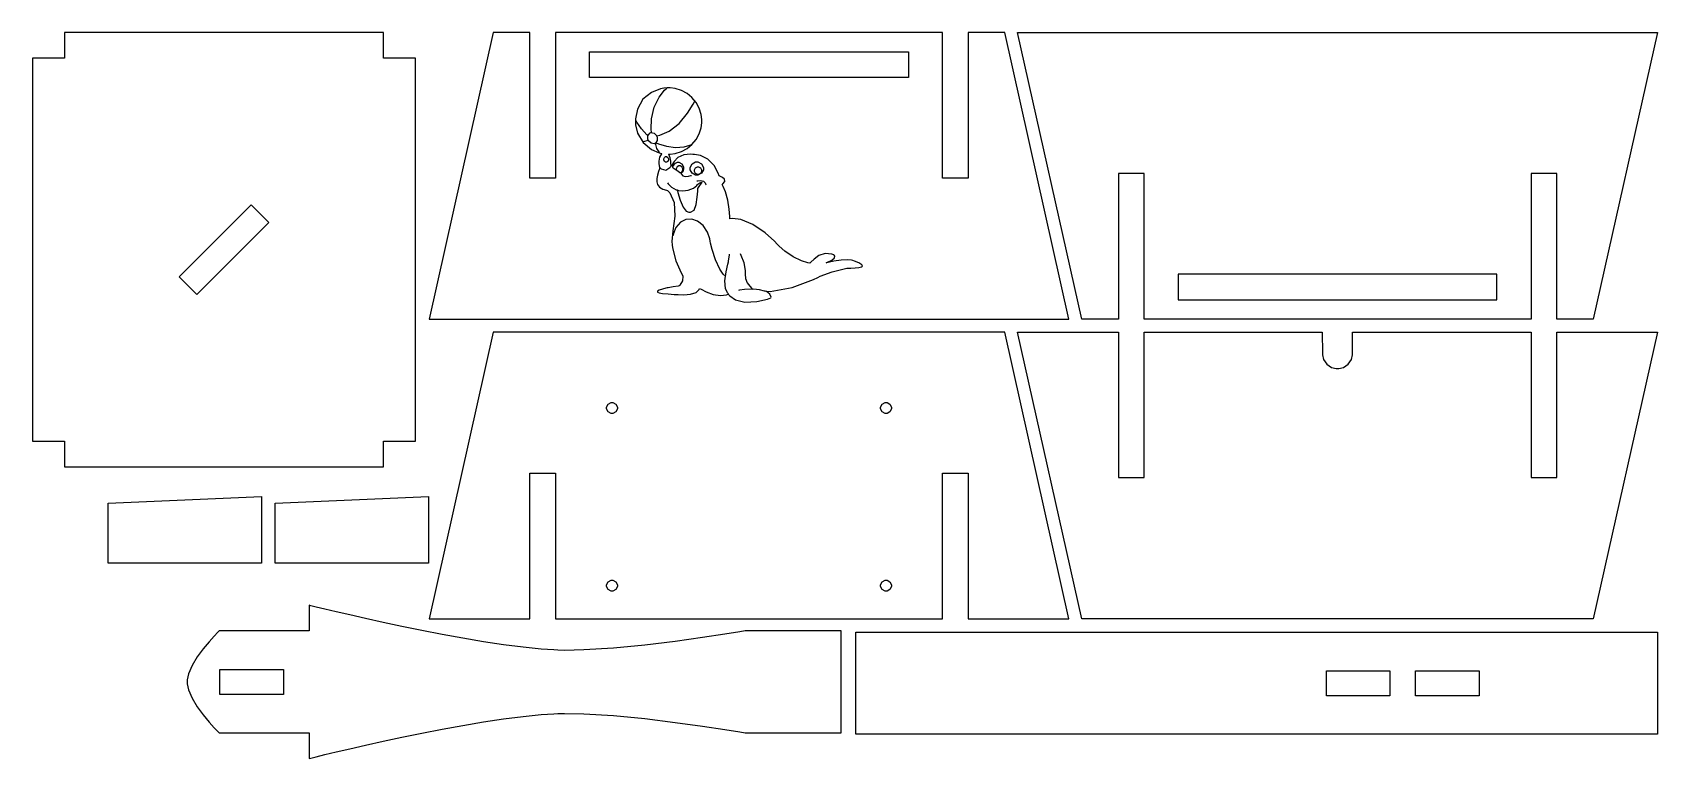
# Model space of a CAD drawing. Extents: x 0 to 253, y 0 to 113.
import ezdxf

# ---------------------------------------------------------------- set-up
doc = ezdxf.new("R2010")
doc.units = 0
doc.layers.get('0').update_dxf_attribs({"linetype": 'CONTINUOUS'})

msp = doc.modelspace()

# ---------------------------------------------------------------- linework, layer by layer
at = {"color": 0}
for p, q in [((5.05051, 113.243), (5.05051, 109.24)), ((54.7494, 113.243), (5.05051, 113.243)), ((54.7494, 109.24), (54.7494, 113.243)), ((71.8495, 113.243), (61.8504, 68.5423)), ((77.5504, 113.243), (71.8495, 113.243)), ((77.5504, 90.5425), (77.5504, 113.243)), ((141.851, 113.243), (81.5509, 113.243)), ((81.5509, 113.243), (81.5509, 90.5425)), ((141.851, 90.5425), (141.851, 113.243)), ((151.55, 113.243), (145.85, 113.243)), ((145.85, 113.243), (145.85, 90.5425)), ((161.55, 68.5423), (151.55, 113.243)), ((163.55, 68.5423), (153.551, 113.243)), ((153.551, 113.243), (253.25, 113.243)), ((253.25, 113.243), (243.25, 68.5423)), ((5.05051, 109.24), (0.04961, 109.24)), ((0.04961, 109.24), (0.04961, 49.5406)), ((59.7503, 109.24), (54.7494, 109.24)), ((59.7503, 49.5406), (59.7503, 109.24)), ((86.8507, 110.243), (136.55, 110.243)), ((86.8507, 106.243), (86.8507, 110.243)), ((136.55, 110.243), (136.55, 106.243)), ((136.55, 106.243), (86.8507, 106.243)), ((173.25, 91.2428), (169.251, 91.2428)), ((169.251, 91.2428), (169.251, 68.5423)), ((173.25, 68.5423), (173.25, 91.2428)), ((237.55, 91.2428), (233.55, 91.2428)), ((233.55, 91.2428), (233.55, 68.5423)), ((237.55, 68.5423), (237.55, 91.2428)), ((81.5509, 90.5425), (77.5504, 90.5425)), ((145.85, 90.5425), (141.851, 90.5425)), ((22.9003, 75.1487), (34.1423, 86.3921)), ((34.1423, 86.3921), (36.9013, 83.6344)), ((36.9013, 83.6344), (25.6577, 72.3911)), ((25.6577, 72.3911), (22.9003, 75.1487)), ((228.25, 75.5428), (178.55, 75.5428)), ((178.55, 75.5428), (178.55, 71.5423)), ((228.25, 71.5423), (228.25, 75.5428)), ((178.55, 71.5423), (228.25, 71.5423)), ((61.8504, 68.5423), (161.55, 68.5423)), ((169.251, 68.5423), (163.55, 68.5423)), ((233.55, 68.5423), (173.25, 68.5423)), ((243.25, 68.5423), (237.55, 68.5423)), ((71.8495, 66.5427), (61.8504, 21.8419)), ((151.55, 66.5427), (71.8495, 66.5427)), ((161.55, 21.8419), (151.55, 66.5427)), ((163.55, 21.8419), (153.551, 66.5427)), ((153.551, 66.5427), (169.249, 66.5427)), ((169.249, 66.5427), (169.249, 43.8422)), ((173.25, 43.8422), (173.25, 66.5427)), ((173.25, 66.5427), (173.25, 66.5427)), ((173.25, 66.5427), (174.063, 66.5427)), ((174.063, 66.5427), (176.287, 66.5427)), ((176.287, 66.5427), (179.596, 66.5427)), ((179.596, 66.5427), (183.665, 66.5427)), ((183.665, 66.5427), (188.167, 66.5427)), ((188.167, 66.5427), (192.781, 66.5427)), ((192.781, 66.5427), (197.177, 66.5427)), ((197.177, 66.5427), (200.069, 66.5427)), ((200.069, 66.5427), (201.034, 66.5427)), ((201.034, 66.5427), (201.05, 63.1927)), ((205.75, 66.5427), (206.71, 66.5427)), ((205.75, 63.1927), (205.75, 66.5427)), ((206.71, 66.5427), (209.593, 66.5427)), ((209.593, 66.5427), (213.986, 66.5427)), ((213.986, 66.5427), (218.601, 66.5427)), ((218.601, 66.5427), (223.11, 66.5427)), ((223.11, 66.5427), (227.186, 66.5427)), ((227.186, 66.5427), (230.503, 66.5427)), ((230.503, 66.5427), (232.733, 66.5427)), ((232.733, 66.5427), (233.55, 66.5427)), ((233.55, 66.5427), (233.55, 66.5427)), ((233.55, 66.5427), (233.55, 43.8422)), ((237.55, 43.8422), (237.55, 66.5427)), ((237.55, 66.5427), (253.249, 66.5427)), ((253.249, 66.5427), (243.25, 21.8419)), ((201.05, 63.1927), (201.05, 62.9652)), ((201.05, 62.9652), (201.234, 62.279)), ((201.234, 62.279), (201.737, 61.5308)), ((201.737, 61.5308), (202.485, 61.0277)), ((202.485, 61.0277), (203.171, 60.8432)), ((203.171, 60.8432), (203.4, 60.8432)), ((203.4, 60.8432), (203.627, 60.8432)), ((203.627, 60.8432), (204.313, 61.0277)), ((204.313, 61.0277), (205.06, 61.5322)), ((205.06, 61.5322), (205.565, 62.279)), ((205.565, 62.279), (205.75, 62.9652)), ((205.75, 62.9652), (205.75, 63.1927)), ((89.5008, 54.8432), (89.7488, 55.2937)), ((89.5008, 54.6929), (89.5008, 54.8432)), ((89.5008, 54.5426), (89.5008, 54.6929)), ((89.7488, 54.0921), (89.5008, 54.5426)), ((89.7488, 55.2937), (90.1996, 55.5417)), ((90.1996, 53.8427), (89.7488, 54.0921)), ((90.1996, 55.5417), (90.3496, 55.5417)), ((90.3496, 53.8427), (90.1996, 53.8427)), ((90.3496, 55.5417), (90.4998, 55.5417)), ((90.4998, 53.8427), (90.3496, 53.8427)), ((90.4998, 55.5417), (90.9507, 55.2937)), ((90.9507, 54.0921), (90.4998, 53.8427)), ((90.9507, 55.2937), (91.2001, 54.8432)), ((91.2001, 54.5426), (90.9507, 54.0921)), ((91.2001, 54.8432), (91.2001, 54.6929)), ((91.2001, 54.6929), (91.2001, 54.5426)), ((132.201, 54.8432), (132.449, 55.2937)), ((132.201, 54.6929), (132.201, 54.8432)), ((132.201, 54.5426), (132.201, 54.6929)), ((132.449, 54.0921), (132.201, 54.5426)), ((132.449, 55.2937), (132.9, 55.5417)), ((132.9, 53.8427), (132.449, 54.0921)), ((132.9, 55.5417), (133.049, 55.5417)), ((133.049, 53.8427), (132.9, 53.8427)), ((133.049, 55.5417), (133.2, 55.5417)), ((133.2, 53.8427), (133.049, 53.8427)), ((133.2, 55.5417), (133.651, 55.2937)), ((133.651, 54.0921), (133.2, 53.8427)), ((133.651, 55.2937), (133.9, 54.8432)), ((133.9, 54.5426), (133.651, 54.0921)), ((133.9, 54.8432), (133.9, 54.6929)), ((133.9, 54.6929), (133.9, 54.5426)), ((0.04961, 49.5406), (5.05051, 49.5406)), ((5.05051, 49.5406), (5.05051, 45.5401)), ((54.7494, 45.5401), (54.7494, 49.5406)), ((54.7494, 49.5406), (59.7503, 49.5406)), ((5.05051, 45.5401), (54.7494, 45.5401)), ((77.5504, 21.8419), (77.5504, 44.5424)), ((77.5504, 44.5424), (81.5509, 44.5424)), ((81.5509, 44.5424), (81.5509, 21.8419)), ((141.851, 21.8419), (141.851, 44.5424)), ((141.851, 44.5424), (145.85, 44.5424)), ((145.85, 44.5424), (145.85, 21.8419)), ((169.249, 43.8422), (173.25, 43.8422)), ((233.55, 43.8422), (237.55, 43.8422)), ((11.8497, 39.8805), (35.7505, 40.8795)), ((35.7505, 40.8795), (35.7505, 30.4808)), ((37.8506, 39.8805), (61.7499, 40.8795)), ((61.7499, 40.8795), (61.7499, 30.4808)), ((11.8497, 30.4808), (11.8497, 39.8805)), ((37.8506, 30.4808), (37.8506, 39.8805)), ((35.7505, 30.4808), (11.8497, 30.4808)), ((61.7499, 30.4808), (37.8506, 30.4808)), ((89.5008, 27.1432), (89.7488, 27.5939)), ((89.5008, 26.993), (89.5008, 27.1432)), ((89.5008, 26.8428), (89.5008, 26.993)), ((89.7488, 26.3922), (89.5008, 26.8428)), ((89.7488, 27.5939), (90.1996, 27.8419)), ((90.1996, 26.1428), (89.7488, 26.3922)), ((90.1996, 27.8419), (90.3496, 27.8419)), ((90.3496, 26.1428), (90.1996, 26.1428)), ((90.3496, 27.8419), (90.4998, 27.8419)), ((90.4998, 26.1428), (90.3496, 26.1428)), ((90.4998, 27.8419), (90.9507, 27.5939)), ((90.9507, 26.3922), (90.4998, 26.1428)), ((90.9507, 27.5939), (91.2001, 27.1432)), ((91.2001, 26.8428), (90.9507, 26.3922)), ((91.2001, 27.1432), (91.2001, 26.993)), ((91.2001, 26.993), (91.2001, 26.8428)), ((132.201, 27.1432), (132.449, 27.5939)), ((132.201, 26.993), (132.201, 27.1432)), ((132.201, 26.8428), (132.201, 26.993)), ((132.449, 26.3922), (132.201, 26.8428)), ((132.449, 27.5939), (132.9, 27.8419)), ((132.9, 26.1428), (132.449, 26.3922)), ((132.9, 27.8419), (133.049, 27.8419)), ((133.049, 26.1428), (132.9, 26.1428)), ((133.049, 27.8419), (133.2, 27.8419)), ((133.2, 26.1428), (133.049, 26.1428)), ((133.2, 27.8419), (133.651, 27.5939)), ((133.651, 26.3922), (133.2, 26.1428)), ((133.651, 27.5939), (133.9, 27.1432)), ((133.9, 26.8428), (133.651, 26.3922)), ((133.9, 27.1432), (133.9, 26.993)), ((133.9, 26.993), (133.9, 26.8428)), ((43.4287, 23.8773), (43.138, 23.9503)), ((43.138, 23.9503), (43.138, 23.9503)), ((43.138, 23.9503), (43.138, 19.9499)), ((44.2655, 23.6706), (43.4287, 23.8773)), ((45.5909, 23.3481), (44.2655, 23.6706)), ((47.3509, 22.9278), (45.5909, 23.3481)), ((49.488, 22.4276), (47.3509, 22.9278)), ((51.9479, 21.8681), (49.488, 22.4276)), ((54.6724, 21.2659), (51.9479, 21.8681)), ((57.6061, 20.6389), (54.6724, 21.2659)), ((60.6944, 20.005), (57.6061, 20.6389)), ((61.8504, 21.8419), (77.5504, 21.8419)), ((81.5509, 21.8419), (141.851, 21.8419)), ((145.85, 21.8419), (161.55, 21.8419)), ((243.25, 21.8419), (163.55, 21.8419)), ((27.5566, 18.2604), (26.6389, 17.1497)), ((28.3573, 19.1492), (27.5566, 18.2604)), ((28.9236, 19.7376), (28.3573, 19.1492)), ((29.1386, 19.9499), (28.9236, 19.7376)), ((43.138, 19.9499), (29.1386, 19.9499)), ((29.1386, 19.9499), (29.1386, 19.9499)), ((63.8803, 19.3849), (60.6944, 20.005)), ((67.1089, 18.7965), (63.8803, 19.3849)), ((70.3227, 18.2549), (67.1089, 18.7965)), ((73.4674, 17.7822), (70.3227, 18.2549)), ((76.4854, 17.395), (73.4674, 17.7822)), ((95.4486, 17.7367), (90.6032, 17.2627)), ((100.177, 18.3114), (95.4486, 17.7367)), ((104.447, 18.9025), (100.177, 18.3114)), ((107.918, 19.429), (104.447, 18.9025)), ((110.25, 19.8065), (107.918, 19.429)), ((111.104, 19.9499), (110.25, 19.8065)), ((126.038, 19.9499), (111.104, 19.9499)), ((111.104, 19.9499), (111.104, 19.9499)), ((126.038, 4.05007), (126.038, 19.9499)), ((128.361, 19.7418), (253.261, 19.7418)), ((128.361, 3.84196), (128.361, 19.7418)), ((253.261, 19.7418), (253.261, 3.84196)), ((25.7197, 15.8915), (24.9191, 14.5631)), ((26.6389, 17.1497), (25.7197, 15.8915)), ((79.3228, 17.1111), (76.4854, 17.395)), ((81.2712, 16.9747), (79.3228, 17.1111)), ((81.9217, 16.9499), (81.2712, 16.9747)), ((82.9345, 16.9127), (81.9217, 16.9499)), ((85.9801, 16.9733), (82.9345, 16.9127)), ((90.6032, 17.2627), (85.9801, 16.9733)), ((24.3527, 13.2416), (24.1391, 12.3114)), ((24.9191, 14.5631), (24.3527, 13.2416)), ((29.2392, 13.9499), (39.1389, 13.9499)), ((29.2392, 10.05), (29.2392, 13.9499)), ((39.1389, 13.9499), (39.1389, 10.05)), ((201.662, 9.84194), (201.662, 13.7418)), ((201.662, 13.7418), (211.562, 13.7418)), ((211.562, 13.7418), (211.562, 9.84194)), ((215.561, 9.84194), (215.561, 13.7418)), ((215.561, 13.7418), (225.462, 13.7418)), ((225.462, 13.7418), (225.462, 9.84194)), ((24.1391, 12.3114), (24.1391, 11.9999)), ((24.1391, 11.9999), (24.1391, 11.6899)), ((24.1391, 11.6899), (24.3527, 10.7597)), ((24.3527, 10.7597), (24.9191, 9.43818)), ((24.9191, 9.43818), (25.7197, 8.10976)), ((25.7197, 8.10976), (26.6389, 6.85161)), ((39.1389, 10.05), (29.2392, 10.05)), ((211.562, 9.84194), (201.662, 9.84194)), ((225.462, 9.84194), (215.561, 9.84194)), ((26.6389, 6.85161), (27.5566, 5.74089)), ((27.5566, 5.74089), (28.3573, 4.85207)), ((63.8803, 4.61641), (67.1089, 5.20485)), ((67.1089, 5.20485), (70.3227, 5.74643)), ((70.3227, 5.74643), (73.4674, 6.21908)), ((73.4674, 6.21908), (76.4854, 6.60633)), ((76.4854, 6.60633), (79.3228, 6.89021)), ((79.3228, 6.89021), (81.2712, 7.02663)), ((81.2712, 7.02663), (81.9217, 7.05005)), ((81.9217, 7.05005), (82.9345, 7.08865)), ((82.9345, 7.08865), (85.9801, 7.028)), ((85.9801, 7.028), (90.6032, 6.73862)), ((90.6032, 6.73862), (95.4486, 6.26456)), ((95.4486, 6.26456), (100.177, 5.68992)), ((100.177, 5.68992), (104.447, 5.09873)), ((104.447, 5.09873), (107.918, 4.57232)), ((28.3573, 4.85207), (28.9236, 4.26364)), ((28.9236, 4.26364), (29.1386, 4.05007)), ((29.1386, 4.05007), (29.1386, 4.05007)), ((29.1386, 4.05007), (43.138, 4.05007)), ((43.138, 4.05007), (43.138, 0.04961)), ((51.9479, 2.1332), (54.6724, 2.73541)), ((54.6724, 2.73541), (57.6061, 3.36241)), ((57.6061, 3.36241), (60.6944, 3.9963)), ((60.6944, 3.9963), (63.8803, 4.61641)), ((107.918, 4.57232), (110.25, 4.19474)), ((110.25, 4.19474), (111.104, 4.05007)), ((111.104, 4.05007), (111.104, 4.05007)), ((111.104, 4.05007), (126.038, 4.05007)), ((253.261, 3.84196), (128.361, 3.84196)), ((43.138, 0.04961), (43.4287, 0.12402)), ((43.138, 0.04961), (43.138, 0.04961)), ((43.4287, 0.12402), (44.2655, 0.33073)), ((44.2655, 0.33073), (45.5909, 0.65319)), ((45.5909, 0.65319), (47.3509, 1.07349)), ((47.3509, 1.07349), (49.488, 1.57372)), ((49.488, 1.57372), (51.9479, 2.1332))]:
    msp.add_line(p, q, dxfattribs=at)
at = {"color": 1}
for p, q in [((96.5179, 103.908), (95.1438, 102.84)), ((97.9191, 104.45), (96.5179, 103.908)), ((97.7194, 103.179), (98.5545, 104.258)), ((98.4042, 104.549), (97.9191, 104.45)), ((98.4649, 104.563), (98.4042, 104.549)), ((98.9665, 104.61), (98.4649, 104.563)), ((98.5545, 104.258), (98.8755, 104.575)), ((99.1538, 104.61), (98.9665, 104.61)), ((99.4131, 104.61), (99.1538, 104.61)), ((100.196, 104.506), (99.4131, 104.61)), ((101.167, 104.205), (100.196, 104.506)), ((102.045, 103.728), (101.167, 104.205)), ((94.2964, 101.306), (93.9959, 99.7783)), ((95.1438, 102.84), (94.2964, 101.306)), ((96.5165, 99.7645), (96.9243, 101.59)), ((96.9243, 101.59), (97.7194, 103.179)), ((102.811, 103.096), (102.045, 103.728)), ((102.103, 100.662), (102.971, 102.066)), ((103.443, 102.33), (102.811, 103.096)), ((102.971, 102.066), (103.233, 102.548)), ((103.919, 101.453), (103.443, 102.33)), ((104.221, 100.481), (103.919, 101.453)), ((93.9959, 99.7783), (93.9906, 99.2671)), ((93.9906, 99.2671), (94.0043, 98.8385)), ((94.0043, 98.8385), (94.3391, 97.561)), ((94.24, 99.2477), (94.1035, 99.4558)), ((94.9565, 98.2073), (94.24, 99.2477)), ((96.4696, 98.1784), (96.5165, 99.7645)), ((99.2353, 97.8408), (100.802, 99.0519)), ((100.802, 99.0519), (102.103, 100.662)), ((104.327, 99.6996), (104.221, 100.481)), ((104.221, 98.3961), (104.327, 99.1775)), ((104.327, 99.4378), (104.327, 99.6996)), ((104.327, 99.1775), (104.327, 99.4378)), ((94.3391, 97.561), (95.2073, 96.1016)), ((95.7682, 97.3088), (94.9565, 98.2073)), ((95.9294, 96.4075), (95.2391, 96.1817)), ((95.9541, 97.1709), (95.7682, 97.3088)), ((96.0067, 96.4516), (95.9294, 96.4075)), ((95.9499, 97.1532), (96.2272, 97.5596)), ((95.9556, 96.5951), (95.9499, 97.1532)), ((96.0053, 96.4791), (95.9556, 96.5951)), ((96.0533, 96.3648), (96.0053, 96.4791)), ((96.453, 95.9735), (96.0533, 96.3648)), ((96.2272, 97.5596), (96.3193, 97.5981)), ((96.3193, 97.5981), (96.4117, 97.6383)), ((96.4117, 97.6383), (96.8968, 97.5568)), ((96.5193, 97.6545), (96.4696, 98.1784)), ((96.8968, 97.5568), (97.2965, 97.1656)), ((97.3998, 96.3771), (97.1243, 95.9707)), ((97.2965, 97.1656), (97.3459, 97.0499)), ((97.3116, 97.1476), (97.8062, 97.24)), ((97.3459, 97.0499), (97.3942, 96.9352)), ((97.3942, 96.9352), (97.3998, 96.3771)), ((97.8062, 97.24), (99.2353, 97.8408)), ((102.811, 95.782), (103.443, 96.5468)), ((103.443, 96.5468), (103.919, 97.4259)), ((103.919, 97.4259), (104.221, 98.3961)), ((95.2391, 96.1817), (95.1742, 96.1842)), ((95.2073, 96.1016), (96.5013, 95.0006)), ((96.938, 95.8921), (96.453, 95.9735)), ((96.5013, 95.0006), (97.7043, 94.4563)), ((97.0319, 95.9309), (96.938, 95.8921)), ((97.1243, 95.9707), (97.0319, 95.9309)), ((97.1091, 95.9527), (97.1144, 95.7986)), ((97.1144, 95.7986), (97.3018, 95.1562)), ((97.233, 96.0561), (97.6189, 95.8921)), ((97.3018, 95.1562), (97.6464, 94.6203)), ((97.6189, 95.8921), (98.83, 95.5118)), ((97.7717, 93.8086), (97.6383, 93.2049)), ((97.6464, 94.6203), (97.7318, 94.5197)), ((97.7043, 94.4563), (98.1258, 94.3695)), ((98.0528, 94.3031), (97.7717, 93.8086)), ((98.1258, 94.3695), (98.0528, 94.3031)), ((98.4003, 93.5288), (98.509, 93.7659)), ((98.509, 93.7659), (98.7062, 93.8953)), ((98.7062, 93.8953), (98.7721, 93.8953)), ((98.7721, 93.8953), (98.837, 93.8953)), ((98.83, 95.5118), (100.269, 95.2997)), ((98.837, 93.8953), (99.0342, 93.7659)), ((99.0342, 93.7659), (99.1443, 93.5288)), ((99.1912, 94.1973), (99.132, 94.2675)), ((99.132, 94.2675), (99.1376, 94.2675)), ((99.1376, 94.2675), (99.15, 94.2661)), ((99.15, 94.2661), (99.1538, 94.2661)), ((99.1538, 94.2661), (99.4145, 94.2661)), ((99.4159, 93.726), (99.1912, 94.1973)), ((99.4145, 94.2661), (100.196, 94.3723)), ((99.5232, 93.1845), (99.4159, 93.726)), ((100.628, 93.7521), (100.039, 93.1429)), ((100.196, 94.3723), (101.167, 94.6725)), ((100.269, 95.2997), (101.574, 95.4003)), ((101.524, 94.1419), (100.628, 93.7521)), ((101.167, 94.6725), (102.045, 95.1495)), ((102.572, 94.2552), (101.524, 94.1419)), ((101.574, 95.4003), (102.486, 95.6606)), ((102.045, 95.1495), (102.811, 95.782)), ((102.486, 95.6606), (102.77, 95.7901)), ((102.919, 94.24), (102.572, 94.2552)), ((103.223, 94.2276), (102.919, 94.24)), ((104.133, 94.0456), (103.223, 94.2276)), ((105.271, 93.4942), (104.133, 94.0456)), ((97.5815, 91.5624), (97.4136, 90.9987)), ((97.7374, 91.9963), (97.5815, 91.5624)), ((97.6383, 93.2049), (97.6383, 93.0039)), ((97.6383, 93.0039), (97.6383, 92.7887)), ((97.6383, 92.7887), (97.7706, 92.2059)), ((97.7911, 92.1399), (97.7374, 91.9963)), ((97.7706, 92.2059), (97.7967, 92.1413)), ((97.7967, 92.1413), (97.7911, 92.1399)), ((97.8503, 92.1413), (97.9992, 91.9992)), ((97.9992, 91.9992), (98.7118, 91.7924)), ((98.4003, 93.4491), (98.4003, 93.5288)), ((98.4003, 93.3704), (98.4003, 93.4491)), ((98.509, 93.1333), (98.4003, 93.3704)), ((98.7062, 93.0025), (98.509, 93.1333)), ((98.7721, 93.0025), (98.7062, 93.0025)), ((98.7118, 91.7924), (99.3856, 92.1798)), ((98.837, 93.0025), (98.7721, 93.0025)), ((99.0342, 93.1333), (98.837, 93.0025)), ((99.1443, 93.3704), (99.0342, 93.1333)), ((99.1443, 93.5288), (99.1443, 93.4491)), ((99.1443, 93.4491), (99.1443, 93.3704)), ((99.3856, 92.1798), (99.5151, 92.3339)), ((99.5232, 93.0039), (99.5232, 93.1845)), ((99.5232, 92.8617), (99.5232, 93.0039)), ((99.5786, 92.4348), (99.5232, 92.8617)), ((99.6791, 92.5766), (99.5645, 92.3837)), ((99.5645, 92.3837), (99.5786, 92.4348)), ((100.039, 93.1429), (99.6791, 92.5766)), ((99.8001, 92.3286), (99.785, 92.2196)), ((99.785, 92.2196), (99.8897, 92.1618)), ((100.081, 92.7612), (99.8001, 92.3286)), ((99.8897, 92.1618), (100.954, 91.4026)), ((100.516, 92.9749), (100.081, 92.7612)), ((100.485, 92.2803), (100.329, 91.9882)), ((100.329, 91.9882), (100.329, 91.8905)), ((100.329, 91.8905), (100.385, 91.8531)), ((100.385, 91.8531), (100.943, 91.4121)), ((100.768, 92.4415), (100.485, 92.2803)), ((100.66, 92.9749), (100.516, 92.9749)), ((100.816, 92.9749), (100.66, 92.9749)), ((100.863, 92.4415), (100.768, 92.4415)), ((101.286, 92.7156), (100.816, 92.9749)), ((100.957, 92.4415), (100.863, 92.4415)), ((100.943, 91.4121), (100.999, 91.3585)), ((100.954, 91.4026), (101.061, 91.2978)), ((101.238, 92.2803), (100.957, 92.4415)), ((100.999, 91.3585), (101.057, 91.3751)), ((101.05, 91.2964), (101.101, 91.1849)), ((101.057, 91.3751), (101.283, 91.5554)), ((101.061, 91.2978), (101.136, 91.3363)), ((101.101, 91.1849), (101.375, 90.901)), ((101.136, 91.3363), (101.415, 91.6259)), ((101.395, 91.9882), (101.238, 92.2803)), ((101.283, 91.5554), (101.395, 91.8076)), ((101.546, 92.2457), (101.286, 92.7156)), ((101.395, 91.8905), (101.395, 91.9882)), ((101.395, 91.8076), (101.395, 91.8905)), ((101.415, 91.6259), (101.546, 91.973)), ((101.546, 92.0888), (101.546, 92.2457)), ((101.546, 91.973), (101.546, 92.0888)), ((102.536, 92.2129), (102.838, 92.7587)), ((102.536, 92.0295), (102.536, 92.2129)), ((102.536, 91.8475), (102.536, 92.0295)), ((102.838, 91.3007), (102.536, 91.8475)), ((102.838, 92.7587), (103.383, 93.0603)), ((103.383, 90.9973), (102.838, 91.3007)), ((103.223, 91.8118), (103.378, 92.1399)), ((103.223, 91.7014), (103.223, 91.8118)), ((103.223, 91.5928), (103.223, 91.7014)), ((103.378, 91.2633), (103.223, 91.5928)), ((103.378, 92.1399), (103.659, 92.3216)), ((103.659, 91.0802), (103.378, 91.2633)), ((103.383, 93.0603), (103.566, 93.0603)), ((103.566, 93.0603), (103.748, 93.0603)), ((103.659, 92.3216), (103.754, 92.3216)), ((103.748, 93.0603), (104.296, 92.7587)), ((104.296, 91.3007), (103.748, 90.9973)), ((103.754, 92.3216), (103.848, 92.3216)), ((103.848, 92.3216), (104.129, 92.1399)), ((104.129, 91.2633), (103.848, 91.0802)), ((104.129, 92.1399), (104.284, 91.8118)), ((104.284, 91.5928), (104.129, 91.2633)), ((104.284, 91.8118), (104.284, 91.7014)), ((104.284, 91.7014), (104.284, 91.5928)), ((104.296, 92.7587), (104.599, 92.2129)), ((104.599, 91.8475), (104.296, 91.3007)), ((104.599, 92.2129), (104.599, 92.0295)), ((104.599, 92.0295), (104.599, 91.8475)), ((106.263, 92.48), (105.271, 93.4942)), ((106.899, 91.3074), (106.263, 92.48)), ((107.039, 90.8914), (106.899, 91.3074)), ((97.4136, 90.9987), (97.3155, 90.4614)), ((97.3155, 90.4614), (97.3226, 89.964)), ((97.3226, 89.964), (97.463, 89.5188)), ((97.463, 89.5188), (97.7706, 89.1342)), ((97.7706, 89.1342), (98.2747, 88.8256)), ((98.2747, 88.8256), (98.8219, 88.6411)), ((98.8219, 88.6411), (99.0092, 88.6023)), ((99.0092, 89.7915), (99.0921, 89.6578)), ((99.0921, 89.6578), (99.646, 89.1095)), ((99.646, 89.1095), (100.339, 88.736)), ((100.339, 88.736), (100.492, 88.689)), ((100.491, 88.6866), (100.593, 88.2908)), ((100.492, 88.689), (100.7, 88.6273)), ((100.7, 88.6273), (101.362, 88.5515)), ((101.362, 88.5515), (102.238, 88.6464)), ((101.375, 90.901), (101.796, 90.7905)), ((101.796, 90.7905), (102.27, 90.8484)), ((102.238, 88.6464), (103.036, 88.9801)), ((102.27, 90.8484), (102.636, 90.9313)), ((102.636, 90.9313), (102.76, 90.9546)), ((103.036, 88.9801), (103.545, 89.3851)), ((103.566, 90.9973), (103.383, 90.9973)), ((103.545, 89.3851), (103.673, 89.5519)), ((103.548, 90.0963), (103.701, 90.1305)), ((103.748, 90.9973), (103.566, 90.9973)), ((103.754, 91.0802), (103.659, 91.0802)), ((103.673, 89.5519), (103.717, 89.6112)), ((103.699, 88.4837), (103.733, 88.7857)), ((103.701, 90.1305), (104.178, 90.1594)), ((103.717, 89.6112), (104.01, 89.8179)), ((103.733, 88.7857), (103.748, 88.9289)), ((103.748, 88.9289), (104.014, 89.4045)), ((103.848, 91.0802), (103.754, 91.0802)), ((104.01, 89.8179), (104.342, 89.9086)), ((104.014, 89.4045), (104.34, 89.8109)), ((104.178, 90.1594), (104.59, 90.0423)), ((104.34, 89.8109), (104.385, 89.9185)), ((104.342, 89.9086), (104.407, 89.91)), ((104.59, 90.0423), (104.852, 89.7985)), ((104.852, 89.7985), (104.99, 89.5657)), ((104.99, 89.5657), (105.029, 89.4828)), ((107.171, 90.8346), (107.039, 90.8914)), ((107.56, 90.6406), (107.171, 90.8346)), ((107.515, 89.5244), (107.633, 89.6207)), ((107.67, 89.2556), (107.515, 89.5244)), ((107.896, 90.3538), (107.56, 90.6406)), ((107.633, 89.6207), (107.922, 89.9943)), ((108.034, 88.386), (107.67, 89.2556)), ((107.922, 89.9943), (107.896, 90.3538)), ((99.0092, 88.6023), (99.3704, 88.2456)), ((99.3704, 88.2456), (100.036, 86.7473)), ((100.036, 86.7473), (100.137, 84.6046)), ((100.593, 88.2908), (100.959, 87.1167)), ((100.959, 87.1167), (101.435, 86.0033)), ((103.134, 85.5472), (103.488, 86.4044)), ((103.488, 86.4044), (103.633, 87.57)), ((103.633, 87.57), (103.699, 88.4837)), ((108.39, 87.1001), (108.034, 88.386)), ((108.613, 85.6961), (108.39, 87.1001)), ((100.137, 84.6046), (99.8527, 82.3419)), ((100.999, 83.6443), (100.314, 82.8146)), ((101.845, 84.0839), (100.999, 83.6443)), ((101.435, 86.0033), (101.917, 85.3722)), ((102.771, 84.1403), (101.845, 84.0839)), ((101.917, 85.3722), (102.301, 85.2205)), ((102.301, 85.2205), (102.408, 85.2495)), ((102.408, 85.2495), (102.582, 85.2371)), ((102.582, 85.2371), (103.134, 85.5472)), ((103.696, 83.8232), (102.771, 84.1403)), ((104.539, 83.1413), (103.696, 83.8232)), ((108.713, 84.5771), (108.613, 85.6961)), ((108.734, 84.2024), (108.713, 84.5771)), ((109.142, 84.2627), (108.734, 84.2024)), ((110.422, 84.0853), (109.142, 84.2627)), ((112.288, 83.3258), (110.422, 84.0853)), ((99.8527, 82.3419), (99.6901, 80.6771)), ((99.9367, 81.9023), (99.8721, 81.5855)), ((100.314, 82.8146), (99.9367, 81.9023)), ((105.219, 82.1034), (104.539, 83.1413)), ((105.59, 81.0715), (105.219, 82.1034)), ((105.656, 80.7159), (105.59, 81.0715)), ((114.22, 82.0099), (112.288, 83.3258)), ((115.671, 80.6979), (114.22, 82.0099)), ((99.6901, 80.6771), (99.7232, 80.1275)), ((99.7232, 80.1275), (99.7687, 79.6907)), ((99.7687, 79.6907), (100.288, 77.6457)), ((105.716, 80.3822), (105.656, 80.7159)), ((105.968, 79.3902), (105.716, 80.3822)), ((106.477, 77.815), (105.968, 79.3902)), ((108.526, 77.585), (108.646, 78.5855)), ((108.646, 78.5855), (108.658, 78.686)), ((110.341, 78.77), (110.439, 78.5495)), ((110.439, 78.5495), (110.883, 77.4058)), ((116.109, 80.2185), (115.671, 80.6979)), ((116.375, 79.9274), (116.109, 80.2185)), ((117.274, 79.145), (116.375, 79.9274)), ((118.564, 78.2863), (117.274, 79.145)), ((123.571, 78.7852), (122.603, 78.4902)), ((124.615, 78.6874), (123.571, 78.7852)), ((124.94, 78.5827), (124.615, 78.6874)), ((124.982, 78.5386), (124.94, 78.5827)), ((125.075, 78.3664), (124.982, 78.5386)), ((100.288, 77.6457), (101.124, 75.759)), ((107.134, 76.3545), (106.477, 77.815)), ((107.655, 75.5537), (107.134, 76.3545)), ((108.119, 75.9273), (108.387, 77.1042)), ((108.387, 77.1042), (108.499, 77.4883)), ((108.499, 77.4883), (108.526, 77.585)), ((110.883, 77.4058), (111.108, 76.0843)), ((111.108, 76.0843), (111.097, 75.7742)), ((119.888, 77.658), (118.564, 78.2863)), ((120.839, 77.3423), (119.888, 77.658)), ((121.164, 77.2735), (120.839, 77.3423)), ((121.345, 77.4238), (121.164, 77.2735)), ((121.857, 77.9127), (121.345, 77.4238)), ((122.603, 78.4902), (121.857, 77.9127)), ((123.722, 77.3328), (123.945, 77.4291)), ((124.021, 77.392), (123.722, 77.3328)), ((123.945, 77.4291), (124.595, 77.7695)), ((124.92, 77.5727), (124.021, 77.392)), ((124.595, 77.7695), (125.005, 78.1043)), ((124.657, 75.9435), (126.548, 76.4134)), ((126.038, 77.7586), (124.92, 77.5727)), ((125.005, 78.1043), (125.075, 78.3664)), ((127.036, 77.8207), (126.038, 77.7586)), ((126.548, 76.4134), (126.928, 76.4826)), ((126.928, 76.4826), (127.091, 76.4868)), ((127.681, 77.7515), (127.036, 77.8207)), ((127.091, 76.4868), (127.58, 76.5016)), ((127.58, 76.5016), (128.229, 76.5348)), ((127.881, 77.6827), (127.681, 77.7515)), ((128.116, 77.6016), (127.881, 77.6827)), ((128.812, 77.3204), (128.116, 77.6016)), ((128.229, 76.5348), (128.798, 76.5941)), ((128.798, 76.5941), (129.214, 76.6907)), ((129.296, 77.0421), (128.812, 77.3204)), ((129.214, 76.6907), (129.406, 76.8354)), ((129.406, 76.8354), (129.296, 77.0421)), ((99.085, 73.4536), (98.9266, 73.4289)), ((99.9035, 73.5693), (99.085, 73.4536)), ((100.664, 73.7016), (99.9035, 73.5693)), ((100.794, 73.7348), (100.664, 73.7016)), ((100.93, 73.8558), (100.794, 73.7348)), ((101.359, 74.5091), (100.93, 73.8558)), ((101.124, 75.759), (101.33, 75.3992)), ((101.33, 75.3992), (101.39, 75.2394)), ((101.39, 75.2394), (101.359, 74.5091)), ((107.891, 75.365), (107.655, 75.5537)), ((107.956, 74.5243), (108.119, 75.9273)), ((108.059, 73.3517), (107.956, 74.5243)), ((111.097, 75.7742), (111.089, 75.5523)), ((111.089, 75.5523), (111.173, 74.8827)), ((111.173, 74.8827), (111.434, 74.21)), ((111.434, 74.21), (111.817, 73.6879)), ((111.817, 73.6879), (112.149, 73.3503)), ((114.999, 72.8789), (118.423, 73.4632)), ((118.423, 73.4632), (121.772, 74.7462)), ((121.772, 74.7462), (122.437, 75.0411)), ((122.437, 75.0411), (122.8, 75.2313)), ((122.8, 75.2313), (124.657, 75.9435)), ((97.4411, 72.9065), (97.4189, 72.7714)), ((97.4189, 72.7714), (97.6739, 72.6542)), ((97.7152, 73.0596), (97.4411, 72.9065)), ((97.6739, 72.6542), (98.232, 72.5551)), ((98.2197, 73.2345), (97.7152, 73.0596)), ((98.7489, 73.3834), (98.2197, 73.2345)), ((98.232, 72.5551), (99.1182, 72.4711)), ((98.9266, 73.4289), (98.7489, 73.3834)), ((99.1182, 72.4711), (100.047, 72.4133)), ((100.047, 72.4133), (100.357, 72.3995)), ((100.357, 72.3995), (100.652, 72.3868)), ((100.652, 72.3868), (101.538, 72.3579)), ((101.538, 72.3579), (102.592, 72.4228)), ((102.592, 72.4228), (103.44, 72.7135)), ((103.44, 72.7135), (103.919, 73.1654)), ((103.919, 73.1654), (104.006, 73.3489)), ((104.006, 73.3489), (104.258, 73.2)), ((104.258, 73.2), (105.044, 72.7908)), ((105.044, 72.7908), (106.119, 72.3896)), ((106.119, 72.3896), (107.251, 72.2383)), ((107.251, 72.2383), (108.176, 72.3374)), ((108.327, 72.6528), (108.059, 73.3517)), ((108.176, 72.3374), (108.467, 72.427)), ((108.481, 72.4726), (108.327, 72.6528)), ((108.467, 72.427), (108.687, 72.1639)), ((108.687, 72.1639), (109.583, 71.5656)), ((109.583, 71.5656), (111.069, 71.1937)), ((110.202, 73.0444), (110.067, 73.0155)), ((111.017, 73.1615), (110.202, 73.0444)), ((112.032, 73.236), (111.017, 73.1615)), ((111.069, 71.1937), (112.91, 71.2971)), ((112.267, 73.2427), (112.032, 73.236)), ((112.149, 73.3503), (112.264, 73.2413)), ((112.264, 73.2413), (112.449, 73.2525)), ((112.449, 73.2525), (113.291, 73.1629)), ((112.91, 71.2971), (114.563, 71.6827)), ((113.291, 73.1629), (114.082, 72.9823)), ((114.082, 72.9823), (114.241, 72.9463)), ((114.405, 72.8486), (114.294, 72.9326)), ((114.294, 72.9326), (114.999, 72.8789)), ((114.951, 72.427), (114.405, 72.8486)), ((114.563, 71.6827), (115.098, 71.8619)), ((115.149, 71.9529), (114.951, 72.427)), ((115.098, 71.8619), (115.149, 71.9529))]:
    msp.add_line(p, q, dxfattribs=at)

doc.saveas('drawing.dxf')
